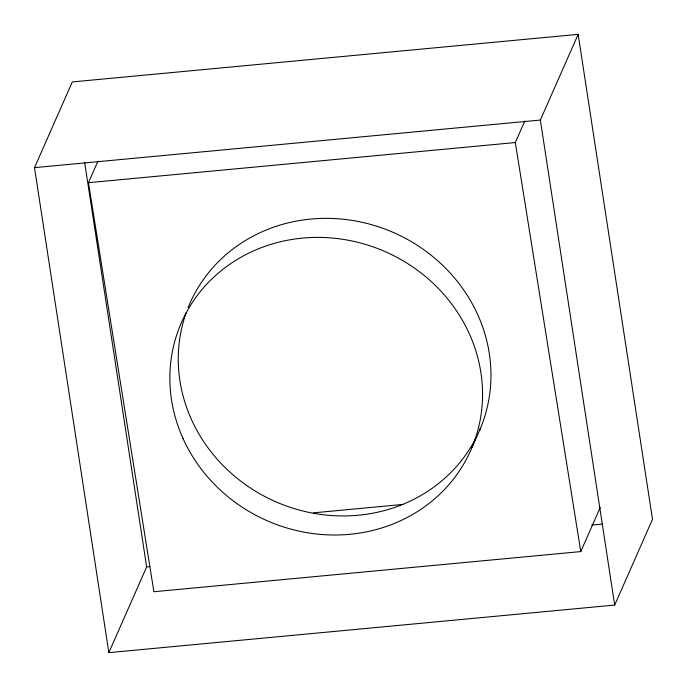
<?xml version="1.0" encoding="UTF-8"?>
<svg xmlns="http://www.w3.org/2000/svg" width="687" height="687" viewBox="0 0 687 687"><rect width="100%" height="100%" fill="white"/><g stroke="black" fill="none" stroke-linecap="round" stroke-linejoin="round"><path stroke-width="1.03" d="M34.505 167.645L72.307 81.933L578.153 34.35L652.495 519.355L614.693 605.067L108.847 652.65L34.505 167.645L540.351 120.062L578.153 34.35M600.232 507.478L580.773 551.584L153.897 591.739L88.451 182.699L97.958 161.136M108.847 652.65L146.649 566.938L84.638 162.415M580.773 551.584L515.327 142.544L524.842 120.981M471.9 447.658L480.307 428.594M88.451 182.699L515.327 142.544M313.487 512.846L403.132 504.413M146.649 566.938L149.852 566.638M591.67 525.083L602.336 524.078M540.351 120.062L614.693 605.067M475.816 438.246A158.13 146.924 23.8 0 1 276.268 501.982A158.13 146.924 23.8 0 1 186.237 312.619M188.118 307.639A158.13 146.924 23.8 0 1 391.367 231.622A158.13 146.924 23.8 0 1 479.474 430.543M183.051 438.572A158.13 146.924 23.8 0 0 452.244 480.642A158.13 146.924 23.8 0 0 343.32 239.394A158.13 146.924 23.8 0 0 183.051 438.572"/></g></svg>
